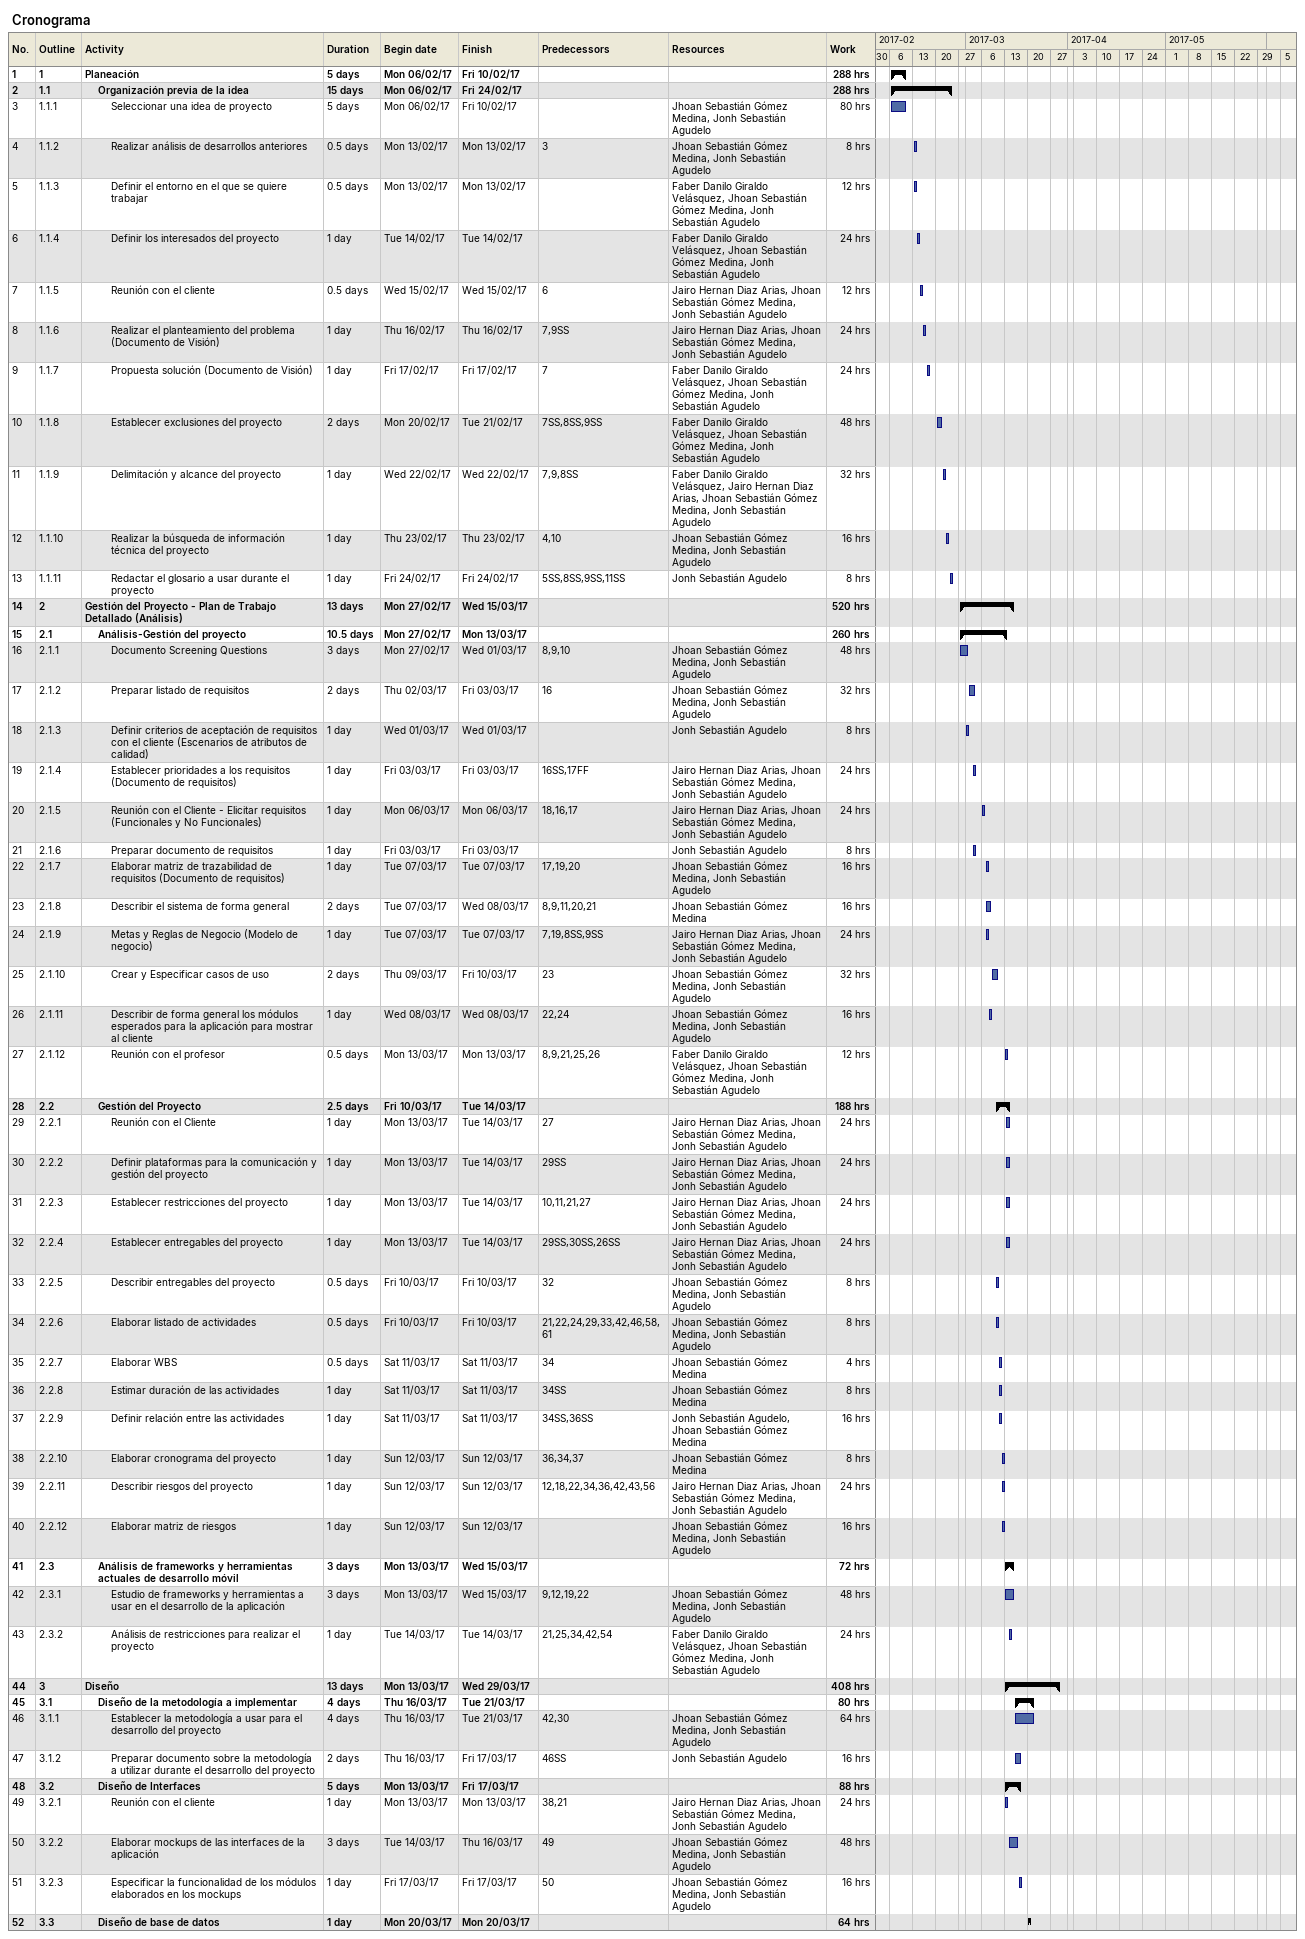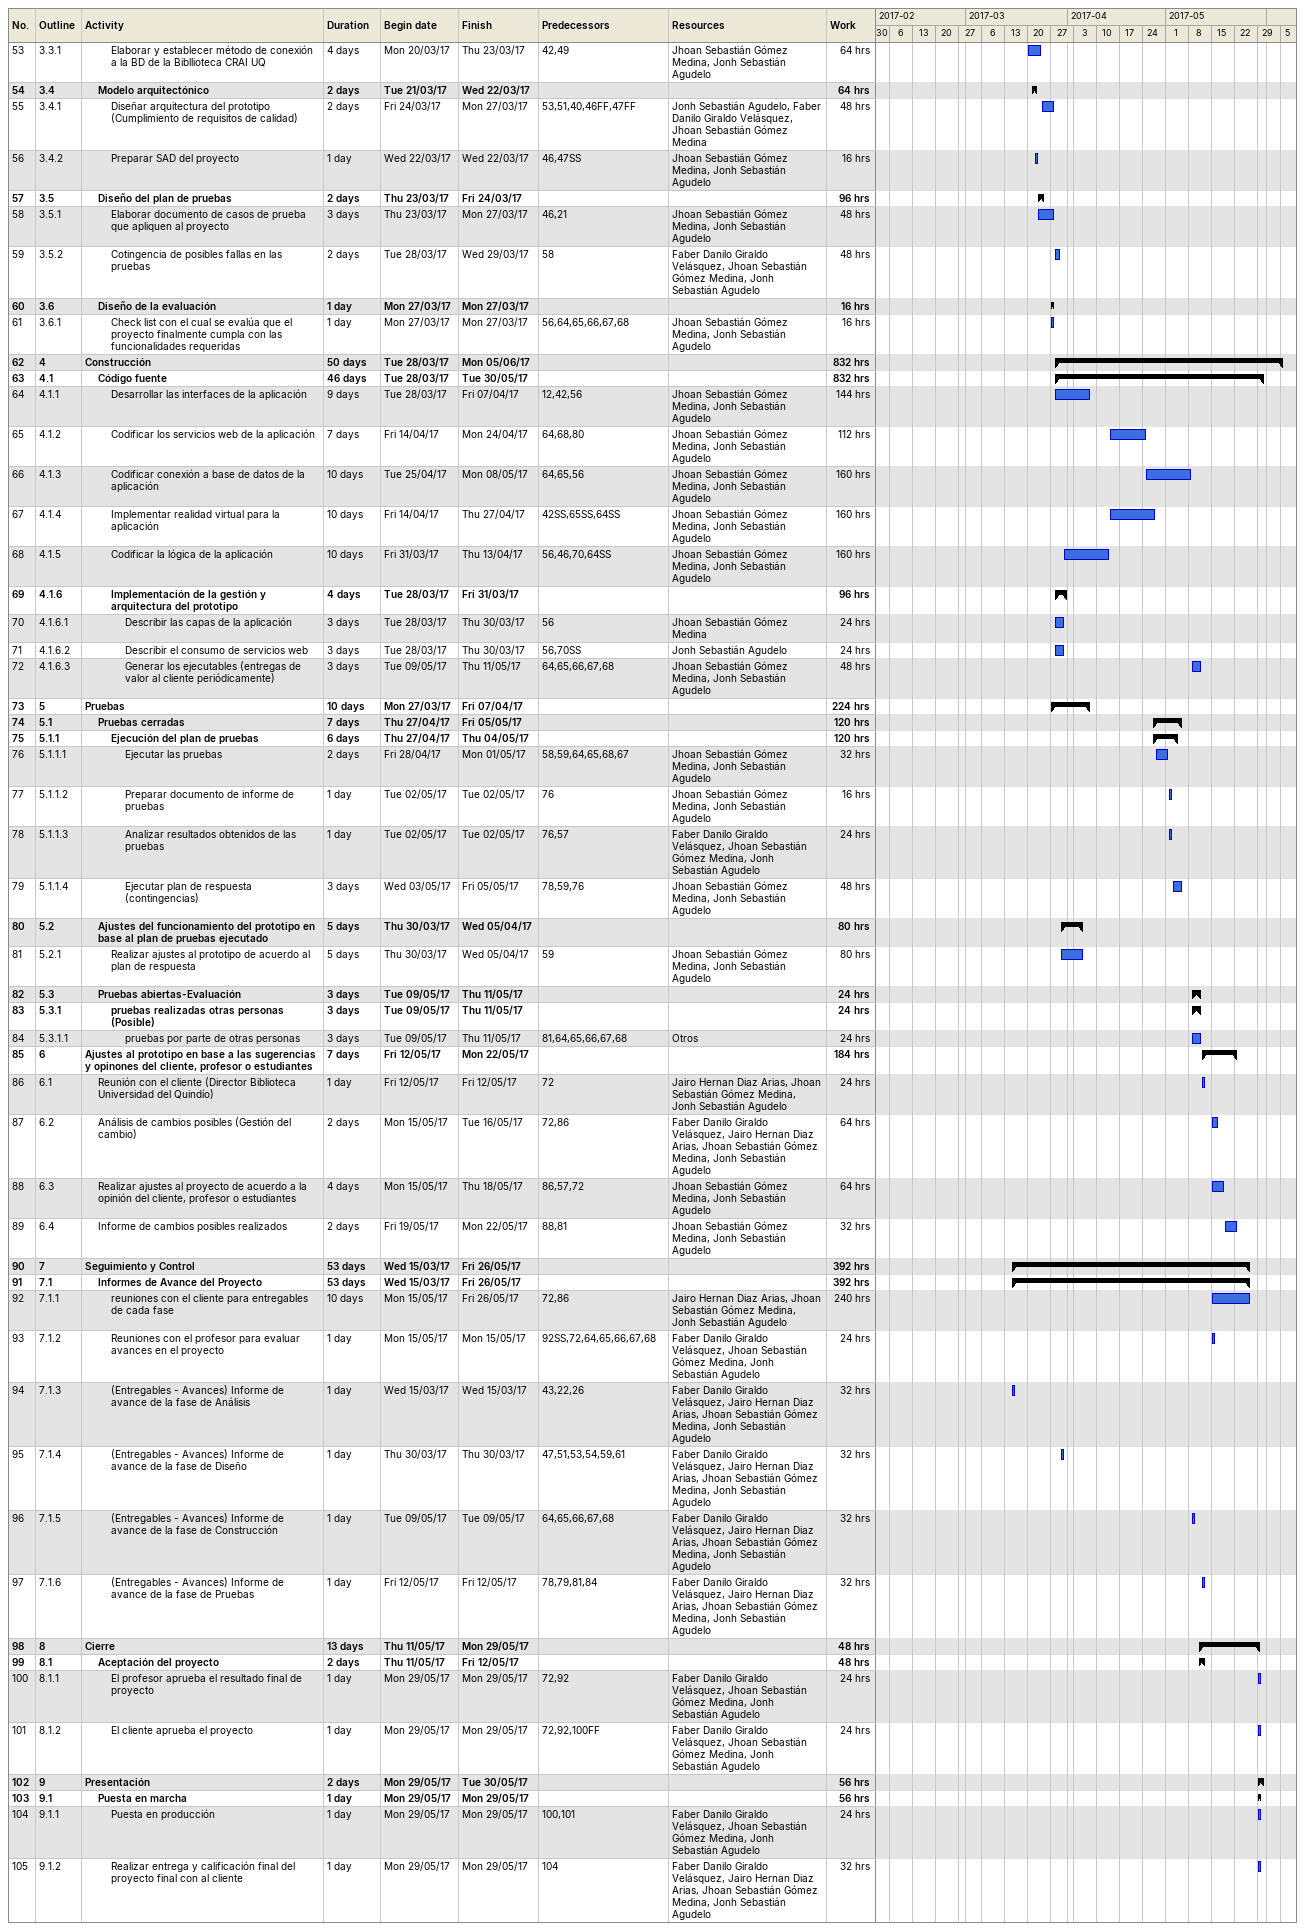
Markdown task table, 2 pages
Cronograma

| ID | WBS | Task | Duration | Start | Finish | Predecessors | Resources | Work (h) |
|---|---|---|---|---|---|---|---|---|
| 1 | 1 | **Planeación** | 5d | 2017-02-06 | 2017-02-10 |  |  | 288 |
| 2 | 1.1 | **Organización previa de la idea** | 15d | 2017-02-06 | 2017-02-24 |  |  | 288 |
| 3 | 1.1.1 | Seleccionar una idea de proyecto | 5d | 2017-02-06 | 2017-02-10 |  | Jhoan Sebastián Gómez Medina, Jonh Sebastián Agudelo | 80 |
| 4 | 1.1.2 | Realizar análisis de desarrollos anteriores | 0.5d | 2017-02-13 | 2017-02-13 | 3 | Jhoan Sebastián Gómez Medina, Jonh Sebastián Agudelo | 8 |
| 5 | 1.1.3 | Definir el entorno en el que se quiere trabajar | 0.5d | 2017-02-13 | 2017-02-13 |  | Faber Danilo Giraldo Velásquez, Jhoan Sebastián Gómez Medina, Jonh Sebastián Agudelo | 12 |
| 6 | 1.1.4 | Definir los interesados del proyecto | 1d | 2017-02-14 | 2017-02-14 |  | Faber Danilo Giraldo Velásquez, Jhoan Sebastián Gómez Medina, Jonh Sebastián Agudelo | 24 |
| 7 | 1.1.5 | Reunión con el cliente | 0.5d | 2017-02-15 | 2017-02-15 | 6 | Jairo Hernan Diaz Arias, Jhoan Sebastián Gómez Medina, Jonh Sebastián Agudelo | 12 |
| 8 | 1.1.6 | Realizar el planteamiento del problema (Documento de Visión) | 1d | 2017-02-16 | 2017-02-16 | 7, 9SS | Jairo Hernan Diaz Arias, Jhoan Sebastián Gómez Medina, Jonh Sebastián Agudelo | 24 |
| 9 | 1.1.7 | Propuesta solución (Documento de Visión) | 1d | 2017-02-17 | 2017-02-17 | 7 | Faber Danilo Giraldo Velásquez, Jhoan Sebastián Gómez Medina, Jonh Sebastián Agudelo | 24 |
| 10 | 1.1.8 | Establecer exclusiones del proyecto | 2d | 2017-02-20 | 2017-02-21 | 7SS, 8SS, 9SS | Faber Danilo Giraldo Velásquez, Jhoan Sebastián Gómez Medina, Jonh Sebastián Agudelo | 48 |
| 11 | 1.1.9 | Delimitación y alcance del proyecto | 1d | 2017-02-22 | 2017-02-22 | 7, 9, 8SS | Faber Danilo Giraldo Velásquez, Jairo Hernan Diaz Arias, Jhoan Sebastián Gómez Medina, Jonh Sebastián Agudelo | 32 |
| 12 | 1.1.10 | Realizar la búsqueda de información técnica del proyecto | 1d | 2017-02-23 | 2017-02-23 | 4, 10 | Jhoan Sebastián Gómez Medina, Jonh Sebastián Agudelo | 16 |
| 13 | 1.1.11 | Redactar el glosario a usar durante el proyecto | 1d | 2017-02-24 | 2017-02-24 | 5SS, 8SS, 9SS, 11SS | Jonh Sebastián Agudelo | 8 |
| 14 | 2 | **Gestión del Proyecto - Plan de Trabajo Detallado (Análisis)** | 13d | 2017-02-27 | 2017-03-15 |  |  | 520 |
| 15 | 2.1 | **Análisis-Gestión del proyecto** | 10.5d | 2017-02-27 | 2017-03-13 |  |  | 260 |
| 16 | 2.1.1 | Documento Screening Questions | 3d | 2017-02-27 | 2017-03-01 | 8, 9, 10 | Jhoan Sebastián Gómez Medina, Jonh Sebastián Agudelo | 48 |
| 17 | 2.1.2 | Preparar listado de requisitos | 2d | 2017-03-02 | 2017-03-03 | 16 | Jhoan Sebastián Gómez Medina, Jonh Sebastián Agudelo | 32 |
| 18 | 2.1.3 | Definir criterios de aceptación de requisitos con el cliente (Escenarios de atributos de calidad) | 1d | 2017-03-01 | 2017-03-01 |  | Jonh Sebastián Agudelo | 8 |
| 19 | 2.1.4 | Establecer prioridades a los requisitos (Documento de requisitos) | 1d | 2017-03-03 | 2017-03-03 | 16SS, 17FF | Jairo Hernan Diaz Arias, Jhoan Sebastián Gómez Medina, Jonh Sebastián Agudelo | 24 |
| 20 | 2.1.5 | Reunión con el Cliente - Elicitar requisitos (Funcionales y No Funcionales) | 1d | 2017-03-06 | 2017-03-06 | 18, 16, 17 | Jairo Hernan Diaz Arias, Jhoan Sebastián Gómez Medina, Jonh Sebastián Agudelo | 24 |
| 21 | 2.1.6 | Preparar documento de requisitos | 1d | 2017-03-03 | 2017-03-03 |  | Jonh Sebastián Agudelo | 8 |
| 22 | 2.1.7 | Elaborar matriz de trazabilidad de requisitos (Documento de requisitos) | 1d | 2017-03-07 | 2017-03-07 | 17, 19, 20 | Jhoan Sebastián Gómez Medina, Jonh Sebastián Agudelo | 16 |
| 23 | 2.1.8 | Describir el sistema de forma general | 2d | 2017-03-07 | 2017-03-08 | 8, 9, 11, 20, 21 | Jhoan Sebastián Gómez Medina | 16 |
| 24 | 2.1.9 | Metas y Reglas de Negocio (Modelo de negocio) | 1d | 2017-03-07 | 2017-03-07 | 7, 19, 8SS, 9SS | Jairo Hernan Diaz Arias, Jhoan Sebastián Gómez Medina, Jonh Sebastián Agudelo | 24 |
| 25 | 2.1.10 | Crear y Especificar casos de uso | 2d | 2017-03-09 | 2017-03-10 | 23 | Jhoan Sebastián Gómez Medina, Jonh Sebastián Agudelo | 32 |
| 26 | 2.1.11 | Describir de forma general los módulos esperados para la aplicación para mostrar al cliente | 1d | 2017-03-08 | 2017-03-08 | 22, 24 | Jhoan Sebastián Gómez Medina, Jonh Sebastián Agudelo | 16 |
| 27 | 2.1.12 | Reunión con el profesor | 0.5d | 2017-03-13 | 2017-03-13 | 8, 9, 21, 25, 26 | Faber Danilo Giraldo Velásquez, Jhoan Sebastián Gómez Medina, Jonh Sebastián Agudelo | 12 |
| 28 | 2.2 | **Gestión del Proyecto** | 2.5d | 2017-03-10 | 2017-03-14 |  |  | 188 |
| 29 | 2.2.1 | Reunión con el Cliente | 1d | 2017-03-13 | 2017-03-14 | 27 | Jairo Hernan Diaz Arias, Jhoan Sebastián Gómez Medina, Jonh Sebastián Agudelo | 24 |
| 30 | 2.2.2 | Definir plataformas para la comunicación y gestión del proyecto | 1d | 2017-03-13 | 2017-03-14 | 29SS | Jairo Hernan Diaz Arias, Jhoan Sebastián Gómez Medina, Jonh Sebastián Agudelo | 24 |
| 31 | 2.2.3 | Establecer restricciones del proyecto | 1d | 2017-03-13 | 2017-03-14 | 10, 11, 21, 27 | Jairo Hernan Diaz Arias, Jhoan Sebastián Gómez Medina, Jonh Sebastián Agudelo | 24 |
| 32 | 2.2.4 | Establecer entregables del proyecto | 1d | 2017-03-13 | 2017-03-14 | 29SS, 30SS, 26SS | Jairo Hernan Diaz Arias, Jhoan Sebastián Gómez Medina, Jonh Sebastián Agudelo | 24 |
| 33 | 2.2.5 | Describir entregables del proyecto | 0.5d | 2017-03-10 | 2017-03-10 | 32 | Jhoan Sebastián Gómez Medina, Jonh Sebastián Agudelo | 8 |
| 34 | 2.2.6 | Elaborar listado de actividades | 0.5d | 2017-03-10 | 2017-03-10 | 21, 22, 24, 29, 33, 42, 46, 58, 61 | Jhoan Sebastián Gómez Medina, Jonh Sebastián Agudelo | 8 |
| 35 | 2.2.7 | Elaborar WBS | 0.5d | 2017-03-11 | 2017-03-11 | 34 | Jhoan Sebastián Gómez Medina | 4 |
| 36 | 2.2.8 | Estimar duración de las actividades | 1d | 2017-03-11 | 2017-03-11 | 34SS | Jhoan Sebastián Gómez Medina | 8 |
| 37 | 2.2.9 | Definir relación entre las actividades | 1d | 2017-03-11 | 2017-03-11 | 34SS, 36SS | Jonh Sebastián Agudelo, Jhoan Sebastián Gómez Medina | 16 |
| 38 | 2.2.10 | Elaborar cronograma del proyecto | 1d | 2017-03-12 | 2017-03-12 | 36, 34, 37 | Jhoan Sebastián Gómez Medina | 8 |
| 39 | 2.2.11 | Describir riesgos del proyecto | 1d | 2017-03-12 | 2017-03-12 | 12, 18, 22, 34, 36, 42, 43, 56 | Jairo Hernan Diaz Arias, Jhoan Sebastián Gómez Medina, Jonh Sebastián Agudelo | 24 |
| 40 | 2.2.12 | Elaborar matriz de riesgos | 1d | 2017-03-12 | 2017-03-12 |  | Jhoan Sebastián Gómez Medina, Jonh Sebastián Agudelo | 16 |
| 41 | 2.3 | **Análisis de frameworks y herramientas actuales de desarrollo móvil** | 3d | 2017-03-13 | 2017-03-15 |  |  | 72 |
| 42 | 2.3.1 | Estudio de frameworks y herramientas a usar en el desarrollo de la aplicación | 3d | 2017-03-13 | 2017-03-15 | 9, 12, 19, 22 | Jhoan Sebastián Gómez Medina, Jonh Sebastián Agudelo | 48 |
| 43 | 2.3.2 | Análisis de restricciones para realizar el proyecto | 1d | 2017-03-14 | 2017-03-14 | 21, 25, 34, 42, 54 | Faber Danilo Giraldo Velásquez, Jhoan Sebastián Gómez Medina, Jonh Sebastián Agudelo | 24 |
| 44 | 3 | **Diseño** | 13d | 2017-03-13 | 2017-03-29 |  |  | 408 |
| 45 | 3.1 | **Diseño de la metodología a implementar** | 4d | 2017-03-16 | 2017-03-21 |  |  | 80 |
| 46 | 3.1.1 | Establecer la metodología a usar para el desarrollo del proyecto | 4d | 2017-03-16 | 2017-03-21 | 42, 30 | Jhoan Sebastián Gómez Medina, Jonh Sebastián Agudelo | 64 |
| 47 | 3.1.2 | Preparar documento sobre la metodología a utilizar durante el desarrollo del proyecto | 2d | 2017-03-16 | 2017-03-17 | 46SS | Jonh Sebastián Agudelo | 16 |
| 48 | 3.2 | **Diseño de Interfaces** | 5d | 2017-03-13 | 2017-03-17 |  |  | 88 |
| 49 | 3.2.1 | Reunión con el cliente | 1d | 2017-03-13 | 2017-03-13 | 38, 21 | Jairo Hernan Diaz Arias, Jhoan Sebastián Gómez Medina, Jonh Sebastián Agudelo | 24 |
| 50 | 3.2.2 | Elaborar mockups de las interfaces de la aplicación | 3d | 2017-03-14 | 2017-03-16 | 49 | Jhoan Sebastián Gómez Medina, Jonh Sebastián Agudelo | 48 |
| 51 | 3.2.3 | Especificar la funcionalidad de los módulos elaborados en los mockups | 1d | 2017-03-17 | 2017-03-17 | 50 | Jhoan Sebastián Gómez Medina, Jonh Sebastián Agudelo | 16 |
| 52 | 3.3 | **Diseño de base de datos** | 1d | 2017-03-20 | 2017-03-20 |  |  | 64 |
| 53 | 3.3.1 | Elaborar y establecer método de conexión a la BD de la Bibllioteca CRAI UQ | 4d | 2017-03-20 | 2017-03-23 | 42, 49 | Jhoan Sebastián Gómez Medina, Jonh Sebastián Agudelo | 64 |
| 54 | 3.4 | **Modelo arquitectónico** | 2d | 2017-03-21 | 2017-03-22 |  |  | 64 |
| 55 | 3.4.1 | Diseñar arquitectura del prototipo (Cumplimiento de requisitos de calidad) | 2d | 2017-03-24 | 2017-03-27 | 53, 51, 40, 46FF, 47FF | Jonh Sebastián Agudelo, Faber Danilo Giraldo Velásquez, Jhoan Sebastián Gómez Medina | 48 |
| 56 | 3.4.2 | Preparar SAD del proyecto | 1d | 2017-03-22 | 2017-03-22 | 46, 47SS | Jhoan Sebastián Gómez Medina, Jonh Sebastián Agudelo | 16 |
| 57 | 3.5 | **Diseño del plan de pruebas** | 2d | 2017-03-23 | 2017-03-24 |  |  | 96 |
| 58 | 3.5.1 | Elaborar documento de casos de prueba que apliquen al proyecto | 3d | 2017-03-23 | 2017-03-27 | 46, 21 | Jhoan Sebastián Gómez Medina, Jonh Sebastián Agudelo | 48 |
| 59 | 3.5.2 | Cotingencia de posibles fallas en las pruebas | 2d | 2017-03-28 | 2017-03-29 | 58 | Faber Danilo Giraldo Velásquez, Jhoan Sebastián Gómez Medina, Jonh Sebastián Agudelo | 48 |
| 60 | 3.6 | **Diseño de la evaluación** | 1d | 2017-03-27 | 2017-03-27 |  |  | 16 |
| 61 | 3.6.1 | Check list con el cual se evalúa que el proyecto finalmente cumpla con las funcionalidades requeridas | 1d | 2017-03-27 | 2017-03-27 | 56, 64, 65, 66, 67, 68 | Jhoan Sebastián Gómez Medina, Jonh Sebastián Agudelo | 16 |
| 62 | 4 | **Construcción** | 50d | 2017-03-28 | 2017-06-05 |  |  | 832 |
| 63 | 4.1 | **Código fuente** | 46d | 2017-03-28 | 2017-05-30 |  |  | 832 |
| 64 | 4.1.1 | Desarrollar las interfaces de la aplicación | 9d | 2017-03-28 | 2017-04-07 | 12, 42, 56 | Jhoan Sebastián Gómez Medina, Jonh Sebastián Agudelo | 144 |
| 65 | 4.1.2 | Codificar los servicios web de la aplicación | 7d | 2017-04-14 | 2017-04-24 | 64, 68, 80 | Jhoan Sebastián Gómez Medina, Jonh Sebastián Agudelo | 112 |
| 66 | 4.1.3 | Codificar conexión a base de datos de la aplicación | 10d | 2017-04-25 | 2017-05-08 | 64, 65, 56 | Jhoan Sebastián Gómez Medina, Jonh Sebastián Agudelo | 160 |
| 67 | 4.1.4 | Implementar realidad virtual para la aplicación | 10d | 2017-04-14 | 2017-04-27 | 42SS, 65SS, 64SS | Jhoan Sebastián Gómez Medina, Jonh Sebastián Agudelo | 160 |
| 68 | 4.1.5 | Codificar la lógica de la aplicación | 10d | 2017-03-31 | 2017-04-13 | 56, 46, 70, 64SS | Jhoan Sebastián Gómez Medina, Jonh Sebastián Agudelo | 160 |
| 69 | 4.1.6 | **Implementación de la gestión y arquitectura del prototipo** | 4d | 2017-03-28 | 2017-03-31 |  |  | 96 |
| 70 | 4.1.6.1 | Describir las capas de la aplicación | 3d | 2017-03-28 | 2017-03-30 | 56 | Jhoan Sebastián Gómez Medina | 24 |
| 71 | 4.1.6.2 | Describir el consumo de servicios web | 3d | 2017-03-28 | 2017-03-30 | 56, 70SS | Jonh Sebastián Agudelo | 24 |
| 72 | 4.1.6.3 | Generar los ejecutables (entregas de valor al cliente periódicamente) | 3d | 2017-05-09 | 2017-05-11 | 64, 65, 66, 67, 68 | Jhoan Sebastián Gómez Medina, Jonh Sebastián Agudelo | 48 |
| 73 | 5 | **Pruebas** | 10d | 2017-03-27 | 2017-04-07 |  |  | 224 |
| 74 | 5.1 | **Pruebas cerradas** | 7d | 2017-04-27 | 2017-05-05 |  |  | 120 |
| 75 | 5.1.1 | **Ejecución del plan de pruebas** | 6d | 2017-04-27 | 2017-05-04 |  |  | 120 |
| 76 | 5.1.1.1 | Ejecutar las pruebas | 2d | 2017-04-28 | 2017-05-01 | 58, 59, 64, 65, 68, 67 | Jhoan Sebastián Gómez Medina, Jonh Sebastián Agudelo | 32 |
| 77 | 5.1.1.2 | Preparar documento de informe de pruebas | 1d | 2017-05-02 | 2017-05-02 | 76 | Jhoan Sebastián Gómez Medina, Jonh Sebastián Agudelo | 16 |
| 78 | 5.1.1.3 | Analizar resultados obtenidos de las pruebas | 1d | 2017-05-02 | 2017-05-02 | 76, 57 | Faber Danilo Giraldo Velásquez, Jhoan Sebastián Gómez Medina, Jonh Sebastián Agudelo | 24 |
| 79 | 5.1.1.4 | Ejecutar plan de respuesta (contingencias) | 3d | 2017-05-03 | 2017-05-05 | 78, 59, 76 | Jhoan Sebastián Gómez Medina, Jonh Sebastián Agudelo | 48 |
| 80 | 5.2 | **Ajustes del funcionamiento del prototipo en base al plan de pruebas ejecutado** | 5d | 2017-03-30 | 2017-04-05 |  |  | 80 |
| 81 | 5.2.1 | Realizar ajustes al prototipo de acuerdo al plan de respuesta | 5d | 2017-03-30 | 2017-04-05 | 59 | Jhoan Sebastián Gómez Medina, Jonh Sebastián Agudelo | 80 |
| 82 | 5.3 | **Pruebas abiertas-Evaluación** | 3d | 2017-05-09 | 2017-05-11 |  |  | 24 |
| 83 | 5.3.1 | **pruebas realizadas otras personas (Posible)** | 3d | 2017-05-09 | 2017-05-11 |  |  | 24 |
| 84 | 5.3.1.1 | pruebas por parte de otras personas | 3d | 2017-05-09 | 2017-05-11 | 81, 64, 65, 66, 67, 68 | Otros | 24 |
| 85 | 6 | **Ajustes al prototipo en base a las sugerencias y opinones del cliente, profesor o estudiantes** | 7d | 2017-05-12 | 2017-05-22 |  |  | 184 |
| 86 | 6.1 | Reunión con el cliente (Director Biblioteca Universidad del Quindío) | 1d | 2017-05-12 | 2017-05-12 | 72 | Jairo Hernan Diaz Arias, Jhoan Sebastián Gómez Medina, Jonh Sebastián Agudelo | 24 |
| 87 | 6.2 | Análisis de cambios posibles (Gestión del cambio) | 2d | 2017-05-15 | 2017-05-16 | 72, 86 | Faber Danilo Giraldo Velásquez, Jairo Hernan Diaz Arias, Jhoan Sebastián Gómez Medina, Jonh Sebastián Agudelo | 64 |
| 88 | 6.3 | Realizar ajustes al proyecto de acuerdo a la opinión del cliente, profesor o estudiantes | 4d | 2017-05-15 | 2017-05-18 | 86, 57, 72 | Jhoan Sebastián Gómez Medina, Jonh Sebastián Agudelo | 64 |
| 89 | 6.4 | Informe de cambios posibles realizados | 2d | 2017-05-19 | 2017-05-22 | 88, 81 | Jhoan Sebastián Gómez Medina, Jonh Sebastián Agudelo | 32 |
| 90 | 7 | **Seguimiento y Control** | 53d | 2017-03-15 | 2017-05-26 |  |  | 392 |
| 91 | 7.1 | **Informes de Avance del Proyecto** | 53d | 2017-03-15 | 2017-05-26 |  |  | 392 |
| 92 | 7.1.1 | reuniones con el cliente para entregables de cada fase | 10d | 2017-05-15 | 2017-05-26 | 72, 86 | Jairo Hernan Diaz Arias, Jhoan Sebastián Gómez Medina, Jonh Sebastián Agudelo | 240 |
| 93 | 7.1.2 | Reuniones con el profesor para evaluar avances en el proyecto | 1d | 2017-05-15 | 2017-05-15 | 92SS, 72, 64, 65, 66, 67, 68 | Faber Danilo Giraldo Velásquez, Jhoan Sebastián Gómez Medina, Jonh Sebastián Agudelo | 24 |
| 94 | 7.1.3 | (Entregables - Avances) Informe de avance de la fase de Análisis | 1d | 2017-03-15 | 2017-03-15 | 43, 22, 26 | Faber Danilo Giraldo Velásquez, Jairo Hernan Diaz Arias, Jhoan Sebastián Gómez Medina, Jonh Sebastián Agudelo | 32 |
| 95 | 7.1.4 | (Entregables - Avances) Informe de avance de la fase de Diseño | 1d | 2017-03-30 | 2017-03-30 | 47, 51, 53, 54, 59, 61 | Faber Danilo Giraldo Velásquez, Jairo Hernan Diaz Arias, Jhoan Sebastián Gómez Medina, Jonh Sebastián Agudelo | 32 |
| 96 | 7.1.5 | (Entregables - Avances) Informe de avance de la fase de Construcción | 1d | 2017-05-09 | 2017-05-09 | 64, 65, 66, 67, 68 | Faber Danilo Giraldo Velásquez, Jairo Hernan Diaz Arias, Jhoan Sebastián Gómez Medina, Jonh Sebastián Agudelo | 32 |
| 97 | 7.1.6 | (Entregables - Avances) Informe de avance de la fase de Pruebas | 1d | 2017-05-12 | 2017-05-12 | 78, 79, 81, 84 | Faber Danilo Giraldo Velásquez, Jairo Hernan Diaz Arias, Jhoan Sebastián Gómez Medina, Jonh Sebastián Agudelo | 32 |
| 98 | 8 | **Cierre** | 13d | 2017-05-11 | 2017-05-29 |  |  | 48 |
| 99 | 8.1 | **Aceptación del proyecto** | 2d | 2017-05-11 | 2017-05-12 |  |  | 48 |
| 100 | 8.1.1 | El profesor aprueba el resultado final de proyecto | 1d | 2017-05-29 | 2017-05-29 | 72, 92 | Faber Danilo Giraldo Velásquez, Jhoan Sebastián Gómez Medina, Jonh Sebastián Agudelo | 24 |
| 101 | 8.1.2 | El cliente aprueba el proyecto | 1d | 2017-05-29 | 2017-05-29 | 72, 92, 100FF | Faber Danilo Giraldo Velásquez, Jhoan Sebastián Gómez Medina, Jonh Sebastián Agudelo | 24 |
| 102 | 9 | **Presentación** | 2d | 2017-05-29 | 2017-05-30 |  |  | 56 |
| 103 | 9.1 | **Puesta en marcha** | 1d | 2017-05-29 | 2017-05-29 |  |  | 56 |
| 104 | 9.1.1 | Puesta en producción | 1d | 2017-05-29 | 2017-05-29 | 100, 101 | Faber Danilo Giraldo Velásquez, Jhoan Sebastián Gómez Medina, Jonh Sebastián Agudelo | 24 |
| 105 | 9.1.2 | Realizar entrega y calificación final del proyecto final con al cliente | 1d | 2017-05-29 | 2017-05-29 | 104 | Faber Danilo Giraldo Velásquez, Jairo Hernan Diaz Arias, Jhoan Sebastián Gómez Medina, Jonh Sebastián Agudelo | 32 |
